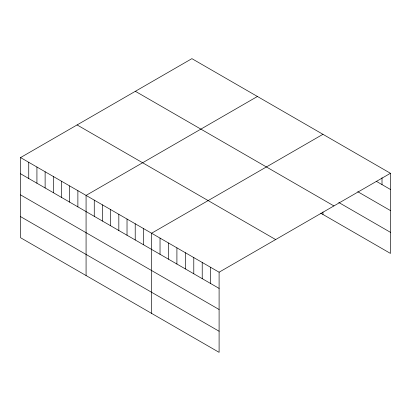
<?xml version="1.0" encoding="UTF-8"?>
<svg xmlns="http://www.w3.org/2000/svg" width="411" height="411" viewBox="0 0 411 411"><rect width="100%" height="100%" fill="white"/><g stroke="black" fill="none" stroke-linecap="round" stroke-linejoin="round"><path stroke-width="0.62" d="M20.55 157.577L219.099 272.205L219.099 352.35L20.55 237.717L20.55 157.577L191.901 58.65L390.45 173.283L390.45 253.423L320.76 213.191M257.42 96.477L86.074 195.405L86.074 275.55M322.943 134.305L151.592 233.232L151.592 313.377M219.099 272.205L390.45 173.283M376.209 181.251L390.45 189.471M357.75 191.696L390.45 210.576M338.767 202.479L390.45 232.323M135.353 91.293L333.907 205.926M77.093 124.929L275.647 239.562M20.55 173.766L219.099 288.399M20.55 194.871L219.099 309.504M20.55 216.618L219.099 331.245M382.009 177.752L382.009 184.601M322.943 211.968L322.943 214.45M210.663 267.335L210.663 283.528M202.222 262.465L202.222 278.658M193.787 257.594L193.787 273.783M185.346 252.719L185.346 268.912M176.91 247.848L176.91 264.042M168.469 242.978L168.469 259.166M160.033 238.103L160.033 254.296M143.403 228.506L143.403 244.694M135.214 223.774L135.214 239.967M127.025 219.048L127.025 235.241M118.83 214.316L118.83 230.509M110.641 209.589L110.641 225.783M102.452 204.863L102.452 221.051M94.263 200.131L94.263 216.325M77.879 190.673L77.879 206.867M69.69 185.947L69.69 202.14M61.501 181.22L61.501 197.408M53.312 176.489L53.312 192.682M45.123 171.762L45.123 187.955M36.928 167.03L36.928 183.224M28.739 162.304L28.739 178.497"/></g></svg>
